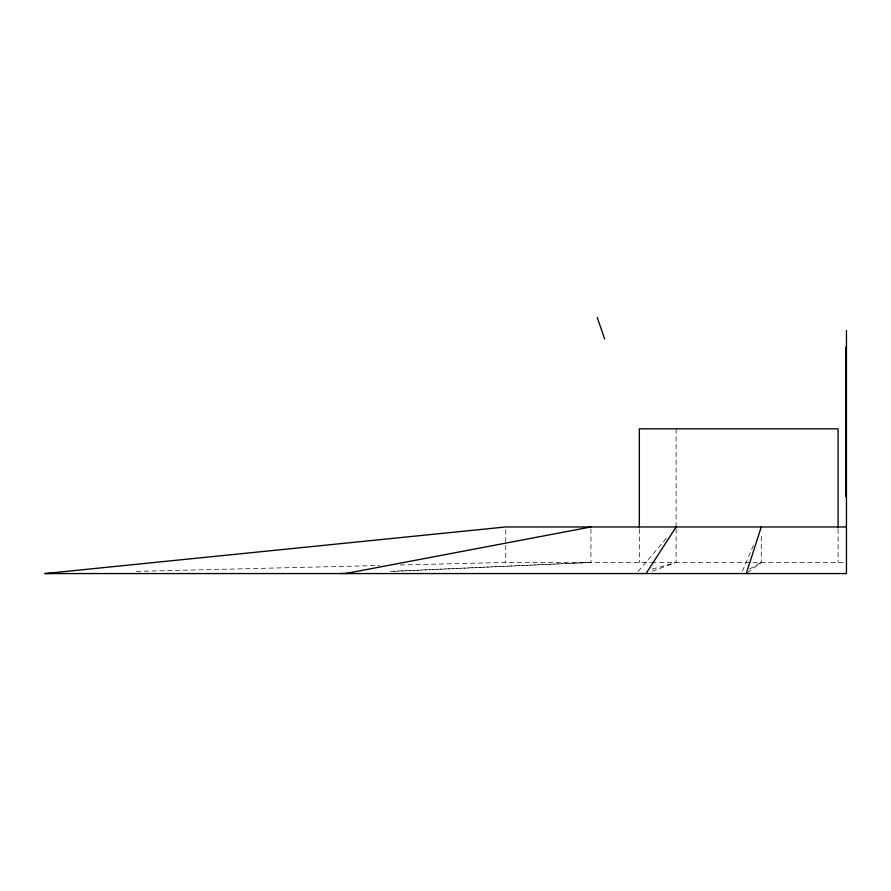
<?xml version="1.0" encoding="UTF-8"?>
<svg xmlns="http://www.w3.org/2000/svg" width="891" height="891" viewBox="0 0 891 891"><rect width="100%" height="100%" fill="white"/><g stroke="black" fill="none" stroke-linecap="round" stroke-linejoin="round"><path stroke-width="0.67" stroke-dasharray="4.46 3.34" d="M742.437 571.042L754.276 543.332M638.045 571.487L668.127 536.282M747.315 572.768L761.27 562.455L761.27 533.787M749.565 568.981L761.27 562.455M652.29 571.242L676.091 562.455L676.091 526.96M652.201 569.115L676.091 562.455M393.956 571.365L590.922 562.455L590.922 526.96M390.325 571.343L590.922 562.455M136.412 571.354L379.388 565.495M400.215 564.994L505.743 562.455L650.475 562.455M651.599 562.455L843.699 562.455M838.097 529.054L838.097 562.455M676.091 428.838L676.091 526.269M639.348 529.054L639.348 562.455M505.743 529.688L505.743 562.455"/><path stroke-width="1.34" d="M746.246 573.559L761.27 526.96M646.031 573.559L676.091 526.96M590.922 526.96L345.407 573.559L349.562 573.37M340.529 573.559L344.672 573.37M55.888 573.281L44.55 573.559M846.45 526.96L505.743 526.96L44.773 573.559L846.45 573.559L846.45 330.461M597.226 317.441L604.711 339.07M845.782 347.045L845.782 496.599M838.097 527.661L838.097 428.838L639.348 428.838L639.348 527.661"/></g></svg>
